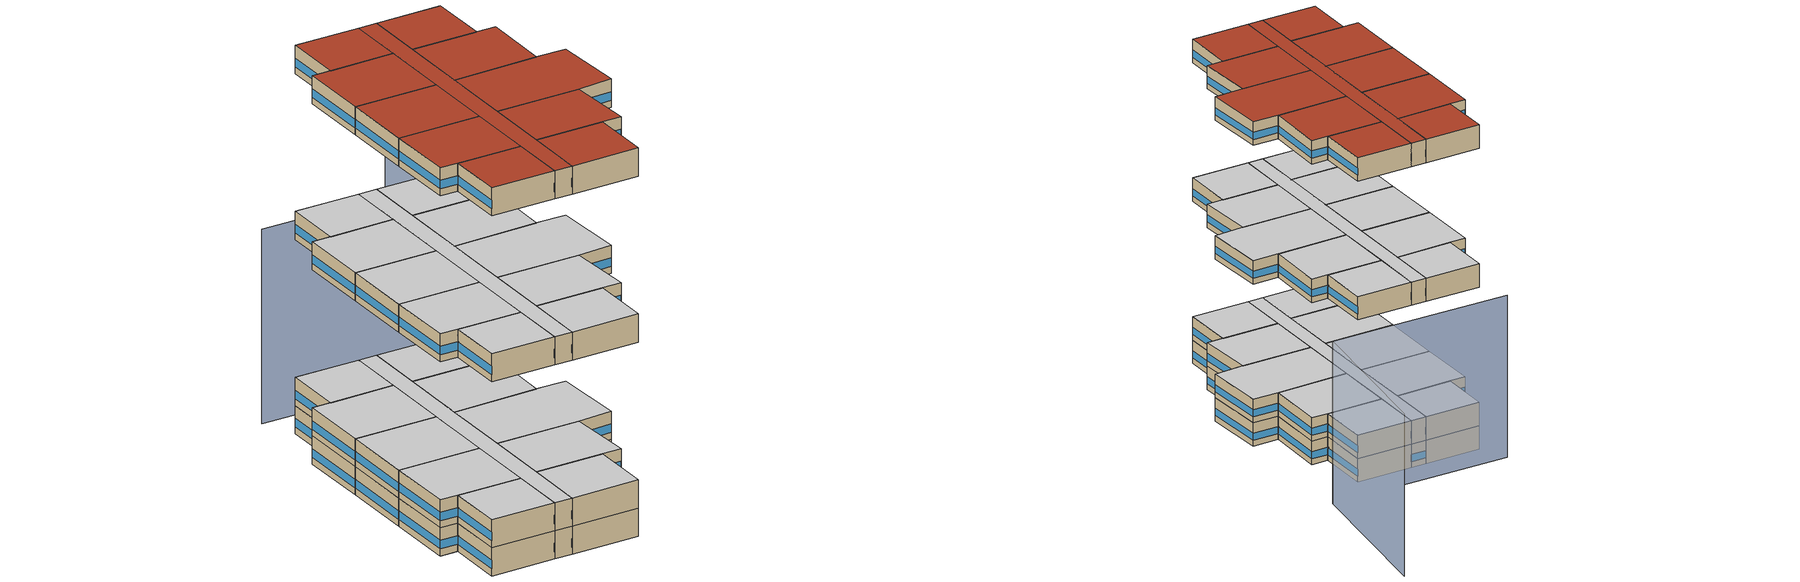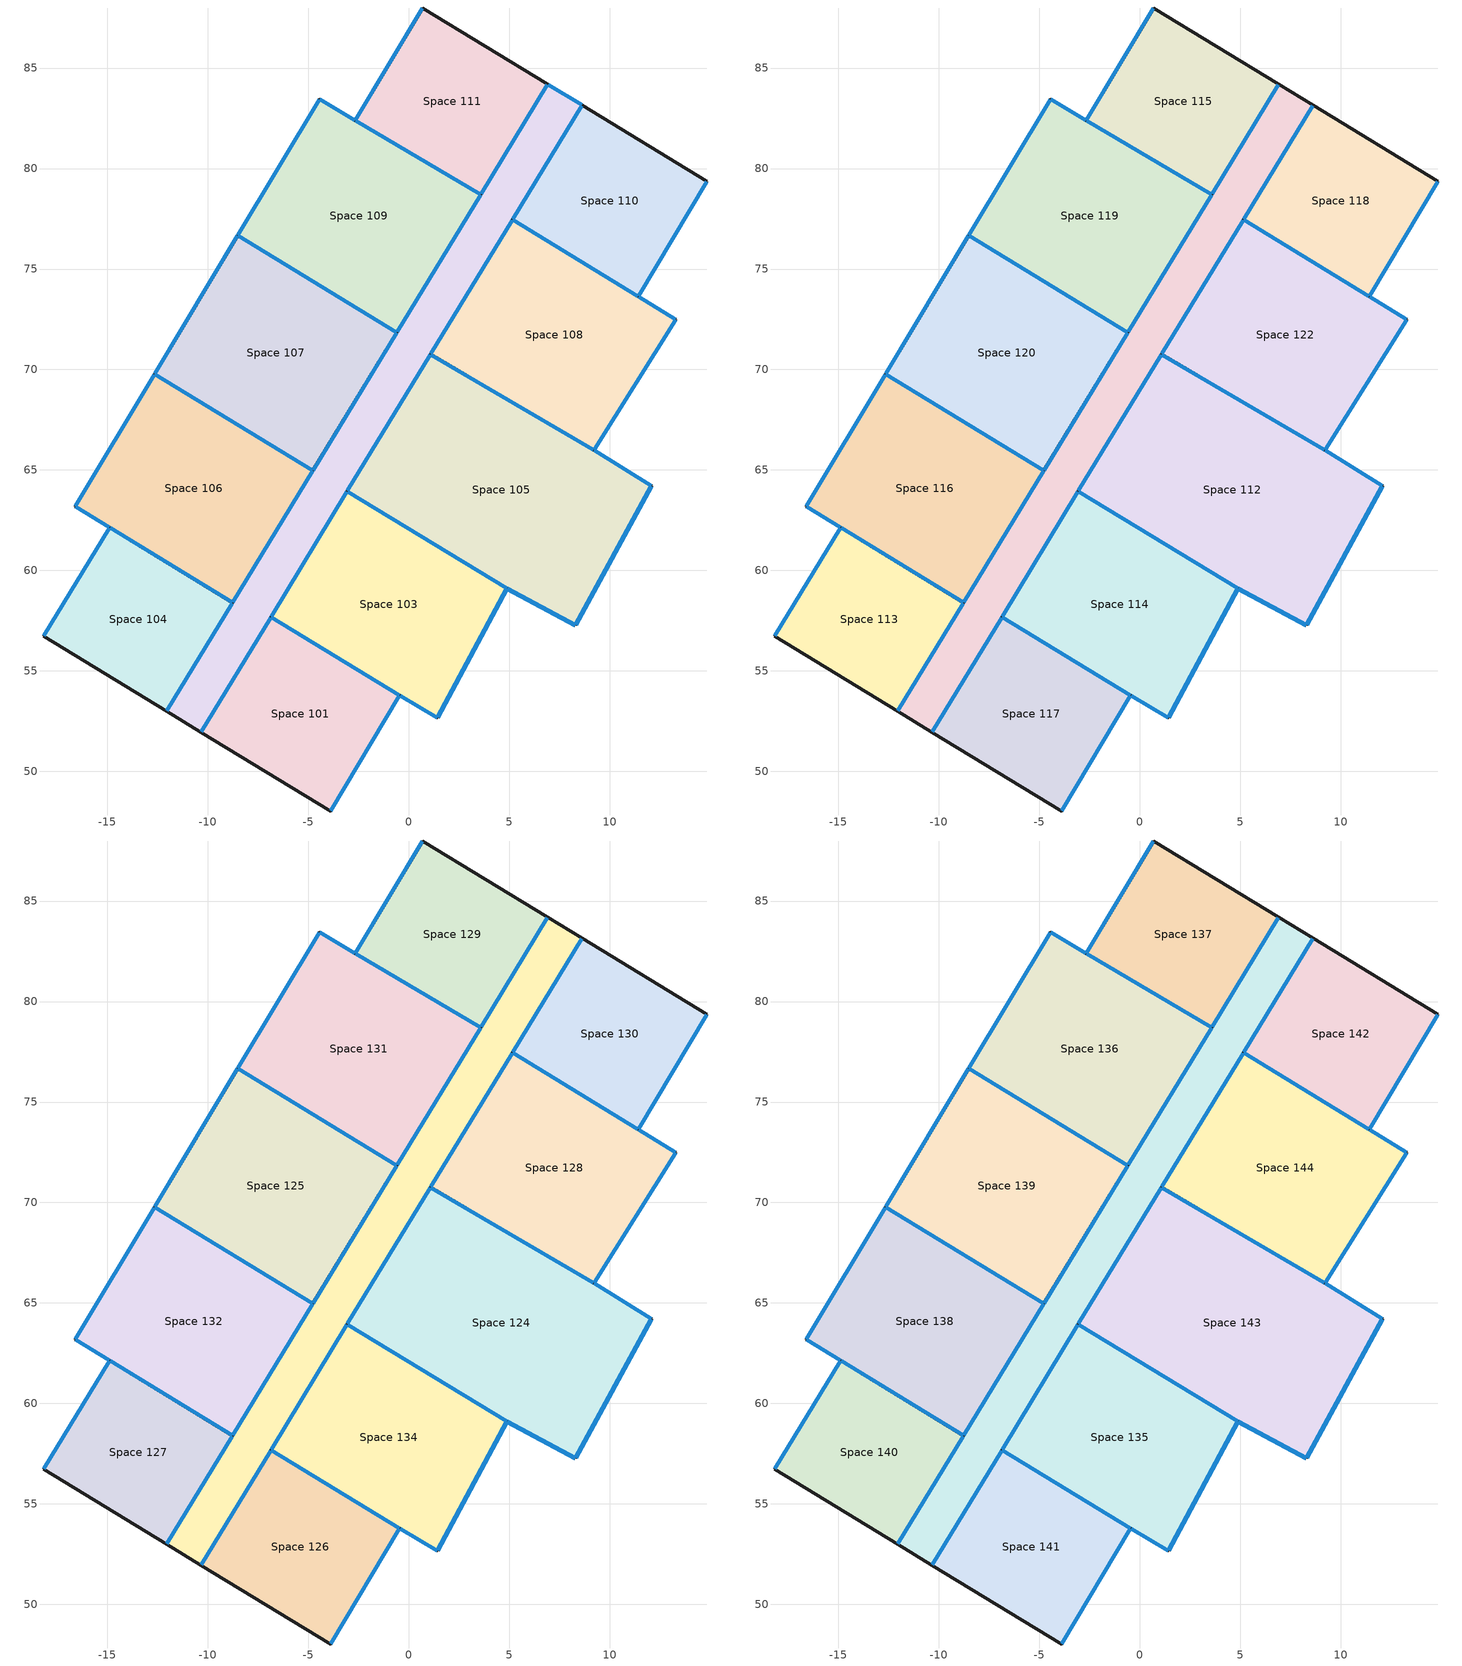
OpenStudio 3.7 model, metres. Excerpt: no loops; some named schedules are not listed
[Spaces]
Space 101
 floor ground: -6.86,57.68 -0.44,53.78 -3.88,48.03 -10.34,51.96 z0
 wall outside: -0.44,53.78 -6.86,57.68 -10.34,51.96 -3.88,48.03 -0.44,53.78 z0:3.05
 window: -3.87,48.05 -0.46,53.75 / -0.46,53.79 -6.84,57.66 / -6.87,57.66 -10.33,51.98 z0.76:1.68
 roof outside: -3.88,48.03 -0.44,53.78 -6.86,57.68 -10.34,51.96 z3.05
Space 102
 floor ground: 6.92,84.19 8.63,83.15 -10.34,51.96 -12.05,53 z0; 6.92,84.19 8.63,83.15 -10.34,51.96 -12.05,53 z0
 wall outside: -6.86,57.68 -3.06,63.93 1.09,70.75 5.16,77.45 8.63,83.15 6.92,84.19 3.59,78.72 -0.59,71.85 -4.77,64.97 -8.77,58.39 -12.05,53 -10.34,51.96 -6.86,57.68 -3.06,63.93 1.09,70.75 5.16,77.45 8.63,83.15 6.92,84.19 3.59,78.72 -0.59,71.85 -4.77,64.97 -8.77,58.39 -12.05,53 -10.34,51.96 -6.86,57.68 z0:3.05
 window: -10.33,51.98 -6.87,57.66 / -4.78,64.95 -8.75,58.41 / 3.58,78.7 -0.57,71.87 / 1.1,70.78 5.15,77.43 / -0.6,71.82 -4.75,65 / -6.85,57.7 -3.07,63.91 / 5.18,77.48 8.61,83.13 / -3.04,63.96 1.08,70.73 / 6.91,84.17 3.6,78.74 / -8.78,58.37 -12.04,53.02 z0.76:1.68; 8.61,83.17 6.94,84.18 z0.76:1.7
 roof outside: -10.34,51.96 8.63,83.15 6.92,84.19 -12.05,53 z3.05; -10.34,51.96 8.63,83.15 6.92,84.19 -12.05,53 z3.05
Space 103
 floor ground: -3.06,63.93 4.89,59.1 1.44,52.66 -0.44,53.78 -6.86,57.68 z0
 wall outside: 1.44,52.66 4.89,59.1 -3.06,63.93 -6.86,57.68 -0.44,53.78 1.44,52.66 z0:3.05
 window: -6.84,57.66 -0.46,53.79 / 1.46,52.69 4.88,59.08 / -3.07,63.91 -6.85,57.7 / 4.87,59.11 -3.04,63.92 z0.76:1.68; -0.42,53.76 1.42,52.68 z0.76:1.7
 roof outside: 1.44,52.66 4.89,59.1 -3.06,63.93 -6.86,57.68 -0.44,53.78 z3.05
Space 104
 floor ground: -14.88,62.13 -8.77,58.39 -12.05,53 -18.17,56.72 z0
 wall outside: -12.05,53 -8.77,58.39 -14.88,62.13 -18.17,56.72 -12.05,53 z0:3.05
 window: -12.04,53.02 -8.78,58.37 / -14.89,62.11 -18.16,56.74 / -8.79,58.41 -14.86,62.12 z0.76:1.68
 roof outside: -12.05,53 -8.77,58.39 -14.88,62.13 -18.17,56.72 z3.05
Space 105
 floor ground: 1.09,70.75 9.22,65.99 12.09,64.2 8.3,57.27 4.89,59.1 -3.06,63.93 z0
 wall outside: 1.09,70.75 -3.06,63.93 4.89,59.1 8.3,57.27 12.09,64.2 9.22,65.99 1.09,70.75 z0:3.05
 window: 12.07,64.22 9.24,65.97 / 4.91,59.09 8.28,57.28 z0.76:1.69; 1.08,70.73 -3.04,63.96 / 9.19,66 1.11,70.74 / 8.31,57.29 12.08,64.18 / -3.04,63.92 4.87,59.11 z0.76:1.68
 roof outside: 8.3,57.27 12.09,64.2 9.22,65.99 1.09,70.75 -3.06,63.93 4.89,59.1 z3.05
Space 106
 floor ground: -12.65,69.77 -4.77,64.97 -8.77,58.39 -16.59,63.18 z0
 wall outside: -8.77,58.39 -4.77,64.97 -12.65,69.77 -16.59,63.18 -14.88,62.13 -8.77,58.39 z0:3.05
 window: -16.57,63.17 -14.9,62.14 z0.76:1.7; -8.75,58.41 -4.78,64.95 / -14.86,62.12 -8.79,58.41 / -12.66,69.74 -16.58,63.2 / -4.79,64.99 -12.63,69.75 z0.76:1.68
 roof outside: -8.77,58.39 -4.77,64.97 -12.65,69.77 -16.59,63.18 z3.05
Space 107
 floor ground: -8.51,76.67 -0.59,71.85 -4.77,64.97 -12.65,69.77 z0
 wall outside: -4.77,64.97 -0.59,71.85 -8.51,76.67 -12.65,69.77 -4.77,64.97 z0:3.05
 window: -4.75,65 -0.6,71.82 / -0.61,71.86 -8.49,76.65 / -12.63,69.75 -4.79,64.99 / -8.53,76.64 -12.63,69.79 z0.76:1.68
 roof outside: -4.77,64.97 -0.59,71.85 -8.51,76.67 -12.65,69.77 z3.05
Space 108
 floor ground: 5.16,77.45 11.43,73.64 13.3,72.49 9.22,65.99 1.09,70.75 z0
 wall outside: 5.16,77.45 1.09,70.75 9.22,65.99 13.3,72.49 11.43,73.64 5.16,77.45 z0:3.05
 window: 11.41,73.66 5.18,77.44 / 1.11,70.74 9.19,66 / 5.15,77.43 1.1,70.78 / 9.23,66.01 13.28,72.47 z0.76:1.68; 13.27,72.5 11.45,73.63 z0.76:1.7
 roof outside: 9.22,65.99 13.3,72.49 11.43,73.64 5.16,77.45 1.09,70.75 z3.05
Space 109
 floor ground: -4.45,83.46 -2.66,82.39 3.59,78.72 -0.59,71.85 -8.51,76.67 z0
 wall outside: -4.45,83.46 -8.51,76.67 -0.59,71.85 3.59,78.72 -2.66,82.39 -4.45,83.46 z0:3.05
 window: -4.46,83.43 -8.5,76.69 / 3.57,78.73 -2.64,82.37 / -0.57,71.87 3.58,78.7 / -8.49,76.65 -0.61,71.86 z0.76:1.68; -2.68,82.4 -4.42,83.44 z0.76:1.7
 roof outside: -0.59,71.85 3.59,78.72 -2.66,82.39 -4.45,83.46 -8.51,76.67 z3.05
Space 110
 floor ground: 8.63,83.15 14.85,79.36 11.43,73.64 5.16,77.45 z0
 wall outside: 8.63,83.15 5.16,77.45 11.43,73.64 14.85,79.36 8.63,83.15 z0:3.05
 window: 8.61,83.13 5.18,77.48 / 11.44,73.66 14.83,79.33 / 5.18,77.44 11.41,73.66 z0.76:1.68
 roof outside: 11.43,73.64 14.85,79.36 8.63,83.15 5.16,77.45 z3.05
Space 111
 floor ground: 0.7,87.99 6.92,84.19 3.59,78.72 -2.66,82.39 z0
 wall outside: 0.7,87.99 -2.66,82.39 3.59,78.72 6.92,84.19 0.7,87.99 z0:3.05
 window: 0.69,87.97 -2.65,82.41 / 3.6,78.74 6.91,84.17 / -2.64,82.37 3.57,78.73 z0.76:1.68
 roof outside: 3.59,78.72 6.92,84.19 0.7,87.99 -2.66,82.39 z3.05
Space 112
 floor ground: 1.09,70.75 9.22,65.99 12.09,64.2 8.3,57.27 4.89,59.1 -3.06,63.93 z3.05
 wall outside: 1.09,70.75 -3.06,63.93 4.89,59.1 8.3,57.27 12.09,64.2 9.22,65.99 1.09,70.75 z3.05:6.1
 window: 12.07,64.22 9.24,65.97 z3.81:4.74; 1.08,70.73 -3.04,63.96 / 9.19,66 1.11,70.74 / 8.31,57.29 12.08,64.18 / 4.91,59.09 8.28,57.28 / -3.04,63.92 4.87,59.11 z3.81:4.73
 ceiling adiabatic (Generic Interior Ceiling 1): 8.3,57.27 12.09,64.2 9.22,65.99 1.09,70.75 -3.06,63.93 4.89,59.1 z6.1
Space 113
 floor ground: -14.88,62.13 -8.77,58.39 -12.05,53 -18.17,56.72 z3.05
 wall outside: -12.05,53 -8.77,58.39 -14.88,62.13 -18.17,56.72 -12.05,53 z3.05:6.1
 window: -12.04,53.02 -8.78,58.37 / -14.89,62.11 -18.16,56.74 / -8.79,58.41 -14.86,62.12 z3.81:4.73
 ceiling adiabatic (Generic Interior Ceiling 2): -12.05,53 -8.77,58.39 -14.88,62.13 -18.17,56.72 z6.1
Space 114
 floor ground: -3.06,63.93 4.89,59.1 1.44,52.66 -0.44,53.78 -6.86,57.68 z3.05
 wall outside: 1.44,52.66 4.89,59.1 -3.06,63.93 -6.86,57.68 -0.44,53.78 1.44,52.66 z3.05:6.1
 window: -6.84,57.66 -0.46,53.79 / 1.46,52.69 4.88,59.08 / -3.07,63.91 -6.85,57.7 / 4.87,59.11 -3.04,63.92 z3.81:4.73; -0.42,53.76 1.42,52.68 z3.81:4.74
 ceiling adiabatic (Generic Interior Ceiling 3): 1.44,52.66 4.89,59.1 -3.06,63.93 -6.86,57.68 -0.44,53.78 z6.1
Space 115
 floor ground: 0.7,87.99 6.92,84.19 3.59,78.72 -2.66,82.39 z3.05
 wall outside: 0.7,87.99 -2.66,82.39 3.59,78.72 6.92,84.19 0.7,87.99 z3.05:6.1
 window: 0.69,87.97 -2.65,82.41 / 3.6,78.74 6.91,84.17 / -2.64,82.37 3.57,78.73 z3.81:4.73
 ceiling adiabatic (Generic Interior Ceiling 22): 3.59,78.72 6.92,84.19 0.7,87.99 -2.66,82.39 z6.1
Space 116
 floor ground: -12.65,69.77 -4.77,64.97 -8.77,58.39 -16.59,63.18 z3.05
 wall outside: -8.77,58.39 -4.77,64.97 -12.65,69.77 -16.59,63.18 -14.88,62.13 -8.77,58.39 z3.05:6.1
 window: -16.57,63.17 -14.9,62.14 z3.81:4.75; -8.75,58.41 -4.78,64.95 / -14.86,62.12 -8.79,58.41 / -12.66,69.74 -16.58,63.2 / -4.79,64.99 -12.63,69.75 z3.81:4.73
 ceiling adiabatic (Generic Interior Ceiling 4): -8.77,58.39 -4.77,64.97 -12.65,69.77 -16.59,63.18 z6.1
Space 117
 floor ground: -6.86,57.68 -0.44,53.78 -3.88,48.03 -10.34,51.96 z3.05
 wall outside: -0.44,53.78 -6.86,57.68 -10.34,51.96 -3.88,48.03 -0.44,53.78 z3.05:6.1
 window: -3.87,48.05 -0.46,53.75 / -0.46,53.79 -6.84,57.66 / -6.87,57.66 -10.33,51.98 z3.81:4.73
 ceiling adiabatic (Generic Interior Ceiling 5): -3.88,48.03 -0.44,53.78 -6.86,57.68 -10.34,51.96 z6.1
Space 118
 floor ground: 8.63,83.15 14.85,79.36 11.43,73.64 5.16,77.45 z3.05
 wall outside: 8.63,83.15 5.16,77.45 11.43,73.64 14.85,79.36 8.63,83.15 z3.05:6.1
 window: 8.61,83.13 5.18,77.48 / 11.44,73.66 14.83,79.33 / 5.18,77.44 11.41,73.66 z3.81:4.73
 ceiling adiabatic (Generic Interior Ceiling 6): 11.43,73.64 14.85,79.36 8.63,83.15 5.16,77.45 z6.1
Space 119
 floor ground: -4.45,83.46 -2.66,82.39 3.59,78.72 -0.59,71.85 -8.51,76.67 z3.05
 wall outside: -4.45,83.46 -8.51,76.67 -0.59,71.85 3.59,78.72 -2.66,82.39 -4.45,83.46 z3.05:6.1
 window: -4.46,83.43 -8.5,76.69 / 3.57,78.73 -2.64,82.37 / -0.57,71.87 3.58,78.7 / -8.49,76.65 -0.61,71.86 z3.81:4.73; -2.68,82.4 -4.42,83.44 z3.81:4.75
 ceiling adiabatic (Generic Interior Ceiling 7): -0.59,71.85 3.59,78.72 -2.66,82.39 -4.45,83.46 -8.51,76.67 z6.1
Space 120
 floor ground: -8.51,76.67 -0.59,71.85 -4.77,64.97 -12.65,69.77 z3.05
 wall outside: -4.77,64.97 -0.59,71.85 -8.51,76.67 -12.65,69.77 -4.77,64.97 z3.05:6.1
 window: -4.75,65 -0.6,71.82 / -0.61,71.86 -8.49,76.65 / -12.63,69.75 -4.79,64.99 / -8.53,76.64 -12.63,69.79 z3.81:4.73
 ceiling adiabatic (Generic Interior Ceiling 8): -4.77,64.97 -0.59,71.85 -8.51,76.67 -12.65,69.77 z6.1
Space 121
 floor ground: 6.92,84.19 8.63,83.15 -10.34,51.96 -12.05,53 z3.05
 wall outside: -6.86,57.68 -3.06,63.93 1.09,70.75 5.16,77.45 8.63,83.15 6.92,84.19 3.59,78.72 -0.59,71.85 -4.77,64.97 -8.77,58.39 -12.05,53 -10.34,51.96 -6.86,57.68 z3.05:6.1
 window: -6.85,57.7 -3.07,63.91 / -10.33,51.98 -6.87,57.66 / -8.78,58.37 -12.04,53.02 / -4.78,64.95 -8.75,58.41 / -0.6,71.82 -4.75,65 / 3.58,78.7 -0.57,71.87 / 6.91,84.17 3.6,78.74 / 5.18,77.48 8.61,83.13 / 1.1,70.78 5.15,77.43 / -3.04,63.96 1.08,70.73 z3.81:4.73
 ceiling adiabatic (Generic Interior Ceiling 9): -10.34,51.96 8.63,83.15 6.92,84.19 -12.05,53 z6.1
Space 122
 floor ground: 5.16,77.45 11.43,73.64 13.3,72.49 9.22,65.99 1.09,70.75 z3.05
 wall outside: 5.16,77.45 1.09,70.75 9.22,65.99 13.3,72.49 11.43,73.64 5.16,77.45 z3.05:6.1
 window: 11.41,73.66 5.18,77.44 / 1.11,70.74 9.19,66 / 5.15,77.43 1.1,70.78 / 9.23,66.01 13.28,72.47 z3.81:4.73; 13.27,72.5 11.45,73.63 z3.81:4.74
 ceiling adiabatic (Generic Interior Ceiling 10): 9.22,65.99 13.3,72.49 11.43,73.64 5.16,77.45 1.09,70.75 z6.1
Space 123
 floor adiabatic (Generic Interior Floor): 6.92,84.19 8.63,83.15 -10.34,51.96 -12.05,53 z21.1
 wall outside: -6.86,57.68 -3.06,63.93 1.09,70.75 5.16,77.45 8.63,83.15 6.92,84.19 3.59,78.72 -0.59,71.85 -4.77,64.97 -8.77,58.39 -12.05,53 -10.34,51.96 -6.86,57.68 z21.1:24.14
 window: -6.85,57.7 -3.07,63.91 / -10.33,51.98 -6.87,57.66 / -8.78,58.37 -12.04,53.02 / -4.78,64.95 -8.75,58.41 / -0.6,71.82 -4.75,65 / 3.58,78.7 -0.57,71.87 / 6.91,84.17 3.6,78.74 / 5.18,77.48 8.61,83.13 / 1.1,70.78 5.15,77.43 / -3.04,63.96 1.08,70.73 z21.86:22.78
 ceiling adiabatic (Generic Interior Ceiling 11): -10.34,51.96 8.63,83.15 6.92,84.19 -12.05,53 z24.14
Space 124
 floor adiabatic (Generic Interior Floor 1): 1.09,70.75 9.22,65.99 12.09,64.2 8.3,57.27 4.89,59.1 -3.06,63.93 z21.1
 wall outside: 1.09,70.75 -3.06,63.93 4.89,59.1 8.3,57.27 12.09,64.2 9.22,65.99 1.09,70.75 z21.1:24.14
 window: 12.07,64.22 9.24,65.97 / 1.08,70.73 -3.04,63.96 / 9.19,66 1.11,70.74 / 8.31,57.29 12.08,64.18 / 4.91,59.09 8.28,57.28 / -3.04,63.92 4.87,59.11 z21.86:22.78
 ceiling adiabatic (Generic Interior Ceiling 21): 8.3,57.27 12.09,64.2 9.22,65.99 1.09,70.75 -3.06,63.93 4.89,59.1 z24.14
Space 125
 floor adiabatic (Generic Interior Floor 2): -8.51,76.67 -0.59,71.85 -4.77,64.97 -12.65,69.77 z21.1
 wall outside: -4.77,64.97 -0.59,71.85 -8.51,76.67 -12.65,69.77 -4.77,64.97 z21.1:24.14
 window: -4.75,65 -0.6,71.82 / -0.61,71.86 -8.49,76.65 / -12.63,69.75 -4.79,64.99 / -8.53,76.64 -12.63,69.79 z21.86:22.78
 ceiling adiabatic (Generic Interior Ceiling 20): -4.77,64.97 -0.59,71.85 -8.51,76.67 -12.65,69.77 z24.14
Space 126
 floor adiabatic (Generic Interior Floor 3): -6.86,57.68 -0.44,53.78 -3.88,48.03 -10.34,51.96 z21.1
 wall outside: -0.44,53.78 -6.86,57.68 -10.34,51.96 -3.88,48.03 -0.44,53.78 z21.1:24.14
 window: -3.87,48.05 -0.46,53.75 / -0.46,53.79 -6.84,57.66 / -6.87,57.66 -10.33,51.98 z21.86:22.78
 ceiling adiabatic (Generic Interior Ceiling 19): -3.88,48.03 -0.44,53.78 -6.86,57.68 -10.34,51.96 z24.14
Space 127
 floor adiabatic (Generic Interior Floor 4): -14.88,62.13 -8.77,58.39 -12.05,53 -18.17,56.72 z21.1
 wall outside: -12.05,53 -8.77,58.39 -14.88,62.13 -18.17,56.72 -12.05,53 z21.1:24.14
 window: -12.04,53.02 -8.78,58.37 / -14.89,62.11 -18.16,56.74 / -8.79,58.41 -14.86,62.12 z21.86:22.78
 ceiling adiabatic (Generic Interior Ceiling 18): -12.05,53 -8.77,58.39 -14.88,62.13 -18.17,56.72 z24.14
Space 128
 floor adiabatic (Generic Interior Floor 5): 5.16,77.45 11.43,73.64 13.3,72.49 9.22,65.99 1.09,70.75 z21.1
 wall outside: 5.16,77.45 1.09,70.75 9.22,65.99 13.3,72.49 11.43,73.64 5.16,77.45 z21.1:24.14
 window: 11.41,73.66 5.18,77.44 / 1.11,70.74 9.19,66 / 5.15,77.43 1.1,70.78 / 9.23,66.01 13.28,72.47 z21.86:22.78; 13.27,72.5 11.45,73.63 z21.86:22.79
 ceiling adiabatic (Generic Interior Ceiling 17): 9.22,65.99 13.3,72.49 11.43,73.64 5.16,77.45 1.09,70.75 z24.14
Space 129
 floor adiabatic (Generic Interior Floor 6): 0.7,87.99 6.92,84.19 3.59,78.72 -2.66,82.39 z21.1
 wall outside: 0.7,87.99 -2.66,82.39 3.59,78.72 6.92,84.19 0.7,87.99 z21.1:24.14
 window: 0.69,87.97 -2.65,82.41 / 3.6,78.74 6.91,84.17 / -2.64,82.37 3.57,78.73 z21.86:22.78
 ceiling adiabatic (Generic Interior Ceiling 16): 3.59,78.72 6.92,84.19 0.7,87.99 -2.66,82.39 z24.14
Space 130
 floor adiabatic (Generic Interior Floor 7): 8.63,83.15 14.85,79.36 11.43,73.64 5.16,77.45 z21.1
 wall outside: 8.63,83.15 5.16,77.45 11.43,73.64 14.85,79.36 8.63,83.15 z21.1:24.14
 window: 8.61,83.13 5.18,77.48 / 11.44,73.66 14.83,79.33 / 5.18,77.44 11.41,73.66 z21.86:22.78
 ceiling adiabatic (Generic Interior Ceiling 15): 11.43,73.64 14.85,79.36 8.63,83.15 5.16,77.45 z24.14
Space 131
 floor adiabatic (Generic Interior Floor 8): -4.45,83.46 -2.66,82.39 3.59,78.72 -0.59,71.85 -8.51,76.67 z21.1
 wall outside: -4.45,83.46 -8.51,76.67 -0.59,71.85 3.59,78.72 -2.66,82.39 -4.45,83.46 z21.1:24.14
 window: -4.46,83.43 -8.5,76.69 / 3.57,78.73 -2.64,82.37 / -0.57,71.87 3.58,78.7 / -8.49,76.65 -0.61,71.86 z21.86:22.78; -2.68,82.4 -4.42,83.44 z21.86:22.79
 ceiling adiabatic (Generic Interior Ceiling 12): -0.59,71.85 3.59,78.72 -2.66,82.39 -4.45,83.46 -8.51,76.67 z24.14
Space 132
 floor adiabatic (Generic Interior Floor 9): -12.65,69.77 -4.77,64.97 -8.77,58.39 -16.59,63.18 z21.1
 wall outside: -8.77,58.39 -4.77,64.97 -12.65,69.77 -16.59,63.18 -14.88,62.13 -8.77,58.39 z21.1:24.14
 window: -16.57,63.17 -14.9,62.14 z21.86:22.79; -8.75,58.41 -4.78,64.95 / -14.86,62.12 -8.79,58.41 / -12.66,69.74 -16.58,63.2 / -4.79,64.99 -12.63,69.75 z21.86:22.78
 ceiling adiabatic (Generic Interior Ceiling 13): -8.77,58.39 -4.77,64.97 -12.65,69.77 -16.59,63.18 z24.14
Space 134
 floor adiabatic (Generic Interior Floor 21): -3.06,63.93 4.89,59.1 1.44,52.66 -0.44,53.78 -6.86,57.68 z21.1
 wall outside: 1.44,52.66 4.89,59.1 -3.06,63.93 -6.86,57.68 -0.44,53.78 1.44,52.66 z21.1:24.14
 window: -6.84,57.66 -0.46,53.79 / 1.46,52.69 4.88,59.08 / -3.07,63.91 -6.85,57.7 / 4.87,59.11 -3.04,63.92 z21.86:22.78; -0.42,53.76 1.42,52.68 z21.86:22.79
 ceiling adiabatic (Generic Interior Ceiling 14): 1.44,52.66 4.89,59.1 -3.06,63.93 -6.86,57.68 -0.44,53.78 z24.14
Space 135
 floor adiabatic (Generic Interior Floor 20): -3.06,63.93 4.89,59.1 1.44,52.66 -0.44,53.78 -6.86,57.68 z39.14
 wall outside: 1.44,52.66 4.89,59.1 -3.06,63.93 -6.86,57.68 -0.44,53.78 1.44,52.66 z39.14:42.19
 window: -6.84,57.66 -0.46,53.79 / 1.46,52.69 4.88,59.08 / -3.07,63.91 -6.85,57.7 / 4.87,59.11 -3.04,63.92 z39.9:40.82; -0.42,53.76 1.42,52.68 z39.9:40.84
 roof outside: 1.44,52.66 4.89,59.1 -3.06,63.93 -6.86,57.68 -0.44,53.78 z42.19
Space 136
 floor adiabatic (Generic Interior Floor 19): -4.45,83.46 -2.66,82.39 3.59,78.72 -0.59,71.85 -8.51,76.67 z39.14
 wall outside: -4.45,83.46 -8.51,76.67 -0.59,71.85 3.59,78.72 -2.66,82.39 -4.45,83.46 z39.14:42.19
 window: -4.46,83.43 -8.5,76.69 / 3.57,78.73 -2.64,82.37 / -0.57,71.87 3.58,78.7 / -8.49,76.65 -0.61,71.86 z39.9:40.82; -2.68,82.4 -4.42,83.44 z39.9:40.84
 roof outside: -0.59,71.85 3.59,78.72 -2.66,82.39 -4.45,83.46 -8.51,76.67 z42.19
Space 137
 floor adiabatic (Generic Interior Floor 18): 0.7,87.99 6.92,84.19 3.59,78.72 -2.66,82.39 z39.14
 wall outside: 0.7,87.99 -2.66,82.39 3.59,78.72 6.92,84.19 0.7,87.99 z39.14:42.19
 window: 0.69,87.97 -2.65,82.41 / 3.6,78.74 6.91,84.17 z39.9:40.83; -2.64,82.37 3.57,78.73 z39.9:40.82
 roof outside: 3.59,78.72 6.92,84.19 0.7,87.99 -2.66,82.39 z42.19
Space 138
 floor adiabatic (Generic Interior Floor 17): -12.65,69.77 -4.77,64.97 -8.77,58.39 -16.59,63.18 z39.14
 wall outside: -8.77,58.39 -4.77,64.97 -12.65,69.77 -16.59,63.18 -14.88,62.13 -8.77,58.39 z39.14:42.19
 window: -16.57,63.17 -14.9,62.14 z39.9:40.84; -8.75,58.41 -4.78,64.95 / -14.86,62.12 -8.79,58.41 / -12.66,69.74 -16.58,63.2 / -4.79,64.99 -12.63,69.75 z39.9:40.82
 roof outside: -8.77,58.39 -4.77,64.97 -12.65,69.77 -16.59,63.18 z42.19
Space 139
 floor adiabatic (Generic Interior Floor 16): -8.51,76.67 -0.59,71.85 -4.77,64.97 -12.65,69.77 z39.14
 wall outside: -4.77,64.97 -0.59,71.85 -8.51,76.67 -12.65,69.77 -4.77,64.97 z39.14:42.19
 window: -4.75,65 -0.6,71.82 / -0.61,71.86 -8.49,76.65 / -12.63,69.75 -4.79,64.99 / -8.53,76.64 -12.63,69.79 z39.9:40.82
 roof outside: -4.77,64.97 -0.59,71.85 -8.51,76.67 -12.65,69.77 z42.19
Space 140
 floor adiabatic (Generic Interior Floor 15): -14.88,62.13 -8.77,58.39 -12.05,53 -18.17,56.72 z39.14
 wall outside: -12.05,53 -8.77,58.39 -14.88,62.13 -18.17,56.72 -12.05,53 z39.14:42.19
 window: -12.04,53.02 -8.78,58.37 / -14.89,62.11 -18.16,56.74 z39.9:40.83; -8.79,58.41 -14.86,62.12 z39.9:40.82
 roof outside: -12.05,53 -8.77,58.39 -14.88,62.13 -18.17,56.72 z42.19
Space 141
 floor adiabatic (Generic Interior Floor 14): -6.86,57.68 -0.44,53.78 -3.88,48.03 -10.34,51.96 z39.14
 wall outside: -0.44,53.78 -6.86,57.68 -10.34,51.96 -3.88,48.03 -0.44,53.78 z39.14:42.19
 window: -3.87,48.05 -0.46,53.75 / -6.87,57.66 -10.33,51.98 z39.9:40.83; -0.46,53.79 -6.84,57.66 z39.9:40.82
 roof outside: -3.88,48.03 -0.44,53.78 -6.86,57.68 -10.34,51.96 z42.19
Space 142
 floor adiabatic (Generic Interior Floor 13): 8.63,83.15 14.85,79.36 11.43,73.64 5.16,77.45 z39.14
 wall outside: 8.63,83.15 5.16,77.45 11.43,73.64 14.85,79.36 8.63,83.15 z39.14:42.19
 window: 8.61,83.13 5.18,77.48 / 11.44,73.66 14.83,79.33 z39.9:40.83; 5.18,77.44 11.41,73.66 z39.9:40.82
 roof outside: 11.43,73.64 14.85,79.36 8.63,83.15 5.16,77.45 z42.19
Space 143
 floor adiabatic (Generic Interior Floor 12): 1.09,70.75 9.22,65.99 12.09,64.2 8.3,57.27 4.89,59.1 -3.06,63.93 z39.14
 wall outside: 1.09,70.75 -3.06,63.93 4.89,59.1 8.3,57.27 12.09,64.2 9.22,65.99 1.09,70.75 z39.14:42.19
 window: 12.07,64.22 9.24,65.97 / 4.91,59.09 8.28,57.28 z39.9:40.83; 1.08,70.73 -3.04,63.96 / 9.19,66 1.11,70.74 / 8.31,57.29 12.08,64.18 / -3.04,63.92 4.87,59.11 z39.9:40.82
 roof outside: 8.3,57.27 12.09,64.2 9.22,65.99 1.09,70.75 -3.06,63.93 4.89,59.1 z42.19
Space 144
 floor adiabatic (Generic Interior Floor 11): 5.16,77.45 11.43,73.64 13.3,72.49 9.22,65.99 1.09,70.75 z39.14
 wall outside: 5.16,77.45 1.09,70.75 9.22,65.99 13.3,72.49 11.43,73.64 5.16,77.45 z39.14:42.19
 window: 11.41,73.66 5.18,77.44 / 1.11,70.74 9.19,66 / 5.15,77.43 1.1,70.78 / 9.23,66.01 13.28,72.47 z39.9:40.82; 13.27,72.5 11.45,73.63 z39.9:40.84
 roof outside: 9.22,65.99 13.3,72.49 11.43,73.64 5.16,77.45 1.09,70.75 z42.19
Space 145
 floor adiabatic (Generic Interior Floor 10): 6.92,84.19 8.63,83.15 -10.34,51.96 -12.05,53 z39.14
 wall outside: -6.86,57.68 -3.06,63.93 1.09,70.75 5.16,77.45 8.63,83.15 6.92,84.19 3.59,78.72 -0.59,71.85 -4.77,64.97 -8.77,58.39 -12.05,53 -10.34,51.96 -6.86,57.68 z39.14:42.19
 window: -6.85,57.7 -3.07,63.91 / -4.78,64.95 -8.75,58.41 / -0.6,71.82 -4.75,65 / 3.58,78.7 -0.57,71.87 / 1.1,70.78 5.15,77.43 / -3.04,63.96 1.08,70.73 z39.9:40.82; -10.33,51.98 -6.87,57.66 / -8.78,58.37 -12.04,53.02 / 6.91,84.17 3.6,78.74 / 5.18,77.48 8.61,83.13 z39.9:40.83
 roof outside: -10.34,51.96 8.63,83.15 6.92,84.19 -12.05,53 z42.19
shading: 1.14,91.88 21.23,79.36 / 21.23,79.36 34.22,95.4 z0:21.12
[Building]
Building 1: Space Type=MURB large; Default Schedule Set=MidriseApartment Apartment Schedule Set 2
[Site]
Montreal Int'l: Latitude {deg}=45.47; Longitude {deg}=-73.75; Time Zone {hr}=-5; Elevation {m}=36
[ClimateZones]
Climate Zone Institution Name 1=ASHRAE; Climate Zone Document Name 1=ANSI/ASHRAE Standard 169; Climate Zone Document Year 1=2006; Climate Zone Value 1=6A; Climate Zone Institution Name 2=CEC; Climate Zone Document Name 2=California Climate Zone Descriptions; Climate Zone Document Year 2=1995
[SizingPeriod:DesignDay] Barometric Pressure {Pa}=100893; Rain Indicator=No; Snow Indicator=No; Day of Month=21; Daylight Saving Time Indicator=No; Dry-Bulb Temperature Range Modifier Type=DefaultMultipliers
Name | Maximum Dry-Bulb Temperature {C} | Daily Dry-Bulb Temperature Range {deltaC} | Wind Speed {m/s} | Wind Direction {deg} | Sky Clearness | Month | Day Type | Humidity Condition Type | Wetbulb or DewPoint at Maximum Dry-Bulb {C} | Solar Model Indicator | ASHRAE Clear Sky Optical Depth for Beam Irradiance | ASHRAE Clear Sky Optical Depth for Diffuse Irradiance
Montreal Int'l Ann Htg 99.6% Condns DB | -23.7 | 0 | 3.9 | 260 | 0 | 1 | WinterDesignDay | Wetbulb | -23.7 | ASHRAEClearSky
Montreal Int'l Ann Hum_n 99.6% Condns DP=>MCDB | -23 | 0 | 3.9 | 260 | 0 | 1 | WinterDesignDay | Dewpoint | -30.5 | ASHRAEClearSky
Montreal Int'l Ann Htg Wind 99.6% Condns WS=>MCDB | -5.3 | 0 | 12.9 | 260 | 0 | 1 | WinterDesignDay | Wetbulb | -5.3 | ASHRAEClearSky
Montreal Int'l Ann Clg .4% Condns DB=>MWB | 30 | 9.3 | 4.9 | 220 |  | 7 | SummerDesignDay | Wetbulb | 22.1 | ASHRAETau | 0.465 | 1.966
[Construction]
Typical Interior Partition 4; Typical Interior Door 4: G05 25mm wood 1
Typical Insulated Exterior Mass Floor 1: 4 in. Normalweight Concrete Floor 2, Typical Carpet Pad 4
Typical Interior Floor: 100mm Normalweight concrete floor, CP02 CARPET PAD 1
Typical Interior Wall: G01 13mm gypsum board, G01 13mm gypsum board
Typical Interior Ceiling: CP02 CARPET PAD 1, 100mm Normalweight concrete floor
Generic Ground Slab 6A 19802010: Typical Insulation U=0.459, Generic HW Concrete
Typical Insulated Metal Door 2: F08 Metal surface 1, Typical Insulation R-2.17 1
U 0.88 SHGC 0.16 Sgl Ref-A-L Clr 6mm 1: REF A CLEAR LO 6MM 1
Typical Overhead Door 1: Typical Insulation R-2.17 1
Typical Interior Window: Clear 3mm 1
Generic Interior Ceiling 1; Generic Interior Ceiling 2; Generic Interior Ceiling 3; Generic Interior Ceiling 4; Generic Interior Ceiling 5; Generic Interior Ceiling 6; Generic Interior Ceiling 7; Generic Interior Ceiling 8; Generic Interior Ceiling 9; Generic Interior Ceiling 10; Generic Interior Ceiling 11; Generic Interior Ceiling 12; Generic Interior Ceiling 13; Generic Interior Ceiling 14; Generic Interior Ceiling 15; Generic Interior Ceiling 16; Generic Interior Ceiling 17; Generic Interior Ceiling 18; Generic Interior Ceiling 19; Generic Interior Ceiling 20; Generic Interior Ceiling 21; Generic Interior Ceiling 22; Generic Interior Ceiling 23: Generic LW Concrete, Generic Ceiling Air Gap, Generic Acoustic Tile
Generic Interior Floor; Generic Interior Floor 1; Generic Interior Floor 2; Generic Interior Floor 3; Generic Interior Floor 4; Generic Interior Floor 5; Generic Interior Floor 6; Generic Interior Floor 7; Generic Interior Floor 8; Generic Interior Floor 9; Generic Interior Floor 10; Generic Interior Floor 11; Generic Interior Floor 12; Generic Interior Floor 13; Generic Interior Floor 14; Generic Interior Floor 15; Generic Interior Floor 16; Generic Interior Floor 17; Generic Interior Floor 18; Generic Interior Floor 19; Generic Interior Floor 20; Generic Interior Floor 21; Generic Interior Floor 22: Generic Acoustic Tile, Generic Ceiling Air Gap, Generic LW Concrete
Generic Exterior Wall pre1980 6A: Generic Brick, Generic LW Concrete, Typical Insulation R1.76 GBC, Generic Wall Air Gap, Generic Gypsum Board
Typical IEAD Roof pre1980: Roof Membrane 1, Typical Insulation R-1.2 Pre1980roof, Metal Roof Surface 2
Generic Ground Slab 6A pre1980: Typical Insulation R1.5 ground Pre1980, Generic HW Concrete
Customized Fenestration: u=3.36: Fenestration U=3.32 0.66 1
[Material] Thermal Absorptance=0.9
Name | Roughness | Thickness {m} | Conductivity {W/m-K} | Density {kg/m3} | Specific Heat {J/kg-K} | Solar Absorptance | Visible Absorptance
Roof Membrane 1 | VeryRough | 0.0095 | 0.16 | 1121.29 | 1460 | 0.7 | 0.7
Metal Roof Surface 2; F08 Metal surface 1 | Smooth | 0.0008 | 45.28 | 7824 | 500 | 0.7 | 0.7
Generic HW Concrete | MediumRough | 0.2 | 1.95 | 2240 | 900 | 0.8 | 0.8
G05 25mm wood 1 | MediumSmooth | 0.0254 | 0.15 | 608 | 1630 | 0.5 | 0.5
4 in. Normalweight Concrete Floor 2 | MediumRough | 0.1016 | 2.31 | 2322 | 832 | 0.7 | 0.7
100mm Normalweight concrete floor | MediumRough | 0.1016 | 2.31045 | 2322 | 832.557 | 0.7 | 0.7
G01 13mm gypsum board | Smooth | 0.0127 | 0.160031 | 800.001 | 1090.73 | 0.7 | 0.5
Generic LW Concrete | MediumRough | 0.1 | 0.53 | 1280 | 840 | 0.8 | 0.8
Generic Ceiling Air Gap | Smooth | 0.1 | 0.556 | 1.28 | 1000 | 0.7 | 0.7
Generic Acoustic Tile | MediumSmooth | 0.02 | 0.06 | 368 | 590 | 0.2 | 0.2
Generic Brick | MediumRough | 0.1 | 0.9 | 1920 | 790 | 0.65 | 0.65
Generic Wall Air Gap | Smooth | 0.1 | 0.667 | 1.28 | 1000 | 0.7 | 0.7
Generic Gypsum Board | MediumSmooth | 0.0127 | 0.16 | 800 | 1090 | 0.5 | 0.5
[Material:NoMass] Roughness=Smooth; Thermal Absorptance=0.9; Solar Absorptance=0.7
Name | Thermal Resistance {m2-K/W} | Visible Absorptance
Typical Carpet Pad 4; CP02 CARPET PAD 1 | 0.21648 | 0.8
Typical Insulation U=0.459 | 2.17 | 0.7
Typical Insulation R-2.17 1 | 0.381975 | 0.7
Typical Insulation R1.76 GBC | 1.76 | 0.7
Typical Insulation R-1.2 Pre1980roof | 2.73841 | 0.7
Typical Insulation R1.5 ground Pre1980 | 1.5 | 0.7
[WindowMaterial:Glazing] Optical Data Type=SpectralAverage; Infrared Transmittance at Normal Incidence=0; Front Side Infrared Hemispherical Emissivity=0.84; Conductivity {W/m-K}=0.9; Dirt Correction Factor for Solar and Visible Transmittance=1; Solar Diffusing=No
Name | Thickness {m} | Solar Transmittance at Normal Incidence | Front Side Solar Reflectance at Normal Incidence | Back Side Solar Reflectance at Normal Incidence | Visible Transmittance at Normal Incidence | Front Side Visible Reflectance at Normal Incidence | Back Side Visible Reflectance at Normal Incidence | Back Side Infrared Hemispherical Emissivity
REF A CLEAR LO 6MM 1 | 0.006 | 0.066 | 0.341 | 0.493 | 0.08 | 0.41 | 0.37 | 0.4
Clear 3mm 1 | 0.003 | 0.837 | 0.075 | 0.075 | 0.898 | 0.081 | 0.081 | 0.84
[WindowMaterial:Blind]
Window Material Blind 1: Slat Width {m}=0.025; Slat Separation {m}=0.01875; Front Side Slat Beam Solar Reflectance=0.5; Back Side Slat Beam Solar Reflectance=0.5; Front Side Slat Diffuse Solar Reflectance=0.5; Back Side Slat Diffuse Solar Reflectance=0.5; Slat Beam Visible Transmittance=0
[WindowMaterial:SimpleGlazingSystem]
Fenestration U=3.32 0.66 1: U-Factor {W/m2-K}=3.32; Solar Heat Gain Coefficient=0.66; Visible Transmittance=0.21
[DefaultConstructionSet]
Zone Pre1980 6A 1: Default Exterior Surface Constructions=Default Surface Constructions 1699; Default Interior Surface Constructions=Default Surface Constructions 1697; Default Ground Contact Surface Constructions=Default Surface Constructions 1698; Default Exterior SubSurface Constructions=Default Sub Surface Constructions 1128; Default Interior SubSurface Constructions=Default Sub Surface Constructions 1129; Interior Partition Construction=Typical Interior Partition 4; Adiabatic Surface Construction=Generic Interior Floor 22
[DefaultSurfaceConstructions]
Name | Floor Construction | Wall Construction | Roof Ceiling Construction
Default Surface Constructions 1699 | Typical Insulated Exterior Mass Floor 1 | Generic Exterior Wall pre1980 6A | Typical IEAD Roof pre1980
Default Surface Constructions 1697 | Typical Interior Floor | Typical Interior Wall | Typical Interior Ceiling
Default Surface Constructions 1698 | Generic Ground Slab 6A 19802010 | Generic Ground Slab 6A pre1980 | Generic Interior Ceiling 23
[DefaultSubSurfaceConstructions]
Name | Fixed Window Construction | Operable Window Construction | Door Construction | Glass Door Construction | Overhead Door Construction | Tubular Daylight Dome Construction | Tubular Daylight Diffuser Construction
Default Sub Surface Constructions 1128 | Customized Fenestration: u=3.36 | Customized Fenestration: u=3.36 | Typical Insulated Metal Door 2 | U 0.88 SHGC 0.16 Sgl Ref-A-L Clr 6mm 1 | Typical Overhead Door 1 | Typical Interior Window | Typical Interior Window
Default Sub Surface Constructions 1129 | Typical Interior Window | Typical Interior Window | Typical Interior Door 4
[SpaceType] Default Construction Set=Zone Pre1980 6A 1; Design Specification Outdoor Air Object=MidriseApartment Apartment Ventilation
Name | Default Schedule Set
MURB large; MURB small; MURB small 1; MURB small 2; MURB small 3; MURB small 4; MURB small 5; MURB small 6; MURB small 7 | MidriseApartment Apartment Schedule Set 1
MURB lobby; MURB lobby 1; MURB lobby 2; MURB lobby 3 | MidriseApartment Corridor Schedule Set
[DefaultScheduleSet]
Name | Number of People Schedule | People Activity Level Schedule | Electric Equipment Schedule | Hot Water Equipment Schedule | Infiltration Schedule | Lighting Schedule
MidriseApartment Apartment Schedule Set 1; MidriseApartment Apartment Schedule Set 2 | MidriseApartment Apartment Occ | MidriseApartment Activity | MURB Appliances and lighting | MURB hot water equipment schedule | MidriseApartment Infil
MidriseApartment Corridor Schedule Set |  |  | ApartmentMidRise BLDG_ELEVATORS Pre2004 |  | MidriseApartment Infil 1 | MidriseApartment Corridor Light
[DesignSpecification:OutdoorAir]
MidriseApartment Apartment Ventilation: Outdoor Air Method=Sum; Outdoor Air Flow per Person {m3/s-person}=0.003
[People:Definition]
MidriseApartment Apartment People Definition: Number of People Calculation Method=People/Area; People per Space Floor Area {person/m2}=0.0283091; Fraction Radiant=0.3
[People] People Definition=MidriseApartment Apartment People Definition; Multiplier=1
Name | Space or SpaceType
People 1 | MURB large
People 2 | MURB small
People 3 | MURB small 1
People 4 | MURB small 2
People 5 | MURB small 3
People 6 | MURB small 4
People 7 | MURB small 5
People 8 | MURB small 6
People 9 | MURB small 7
[ElectricEquipment:Definition]
MidriseApartment Apartment Elec Equip Definition: Design Level Calculation Method=Watts/Area; Watts per Space Floor Area {W/m2}=8.15; Fraction Latent=0; Fraction Radiant=0.5; Fraction Lost=0
[ElectricEquipment] Electric Equipment Definition=MidriseApartment Apartment Elec Equip Definition
Name | Space or SpaceType
Electric Equipment 1 | MURB large
Electric Equipment 2 | MURB small
Electric Equipment 3 | MURB small 1
Electric Equipment 4 | MURB small 2
Electric Equipment 5 | MURB small 3
Electric Equipment 6 | MURB small 4
Electric Equipment 7 | MURB small 5
Electric Equipment 8 | MURB small 6
Electric Equipment 9 | MURB small 7
[ThermostatSetpoint:DualSetpoint] Heating Setpoint Temperature Schedule=NECB-G-Thermostat Setpoint-Heating; Cooling Setpoint Temperature Schedule=NECB-G-Thermostat Setpoint-Cooling
Thermostat Setpoint Dual Setpoint 1; Thermostat Setpoint Dual Setpoint 2; Thermostat Setpoint Dual Setpoint 3; Thermostat Setpoint Dual Setpoint 4; Thermostat Setpoint Dual Setpoint 5; Thermostat Setpoint Dual Setpoint 6; Thermostat Setpoint Dual Setpoint 7; Thermostat Setpoint Dual Setpoint 8; Thermostat Setpoint Dual Setpoint 9; Thermostat Setpoint Dual Setpoint 10; Thermostat Setpoint Dual Setpoint 11; Thermostat Setpoint Dual Setpoint 12; Thermostat Setpoint Dual Setpoint 13; Thermostat Setpoint Dual Setpoint 14; Thermostat Setpoint Dual Setpoint 15; Thermostat Setpoint Dual Setpoint 16; Thermostat Setpoint Dual Setpoint 17; Thermostat Setpoint Dual Setpoint 18; Thermostat Setpoint Dual Setpoint 19; Thermostat Setpoint Dual Setpoint 20; Thermostat Setpoint Dual Setpoint 21; Thermostat Setpoint Dual Setpoint 22; Thermostat Setpoint Dual Setpoint 23; Thermostat Setpoint Dual Setpoint 24; Thermostat Setpoint Dual Setpoint 25; Thermostat Setpoint Dual Setpoint 26; Thermostat Setpoint Dual Setpoint 27; Thermostat Setpoint Dual Setpoint 28; Thermostat Setpoint Dual Setpoint 29; Thermostat Setpoint Dual Setpoint 30; Thermostat Setpoint Dual Setpoint 31; Thermostat Setpoint Dual Setpoint 32; Thermostat Setpoint Dual Setpoint 33; Thermostat Setpoint Dual Setpoint 34; Thermostat Setpoint Dual Setpoint 35; Thermostat Setpoint Dual Setpoint 36; Thermostat Setpoint Dual Setpoint 37; Thermostat Setpoint Dual Setpoint 38; Thermostat Setpoint Dual Setpoint 39; Thermostat Setpoint Dual Setpoint 40; Thermostat Setpoint Dual Setpoint 41; Thermostat Setpoint Dual Setpoint 42; Thermostat Setpoint Dual Setpoint 43; Thermostat Setpoint Dual Setpoint 44
[ShadingControl]
Shading Control 1: Shading Type=InteriorBlind; Shading Device Material=Window Material Blind 1; Multiple Surface Control Type=Sequential
[BuildingStory]
Name | Nominal Z Coordinate {m} | Nominal Floor to Floor Height {m}
Building Story 1 | 0 | 3.048
Building Story 2 | 3 | 3
Building Story typical | 15 | 3
Building Story roof | 31 | 3
[Space]
Name | Space Type | Building Story | Thermal Zone
Space 101 | MURB lobby | Building Story 1 | Thermal Zone 1
Space 102 |  | Building Story 1 | Thermal Zone 5
Space 103 |  | Building Story 1 | Thermal Zone 7
Space 104 |  | Building Story 1 | Thermal Zone 9
Space 105 |  | Building Story 1 | Thermal Zone 12
Space 106 |  | Building Story 1 | Thermal Zone 4
Space 107 |  | Building Story 1 | Thermal Zone 8
Space 108 |  | Building Story 1 | Thermal Zone 14
Space 109 |  | Building Story 1 | Thermal Zone 3
Space 110 |  | Building Story 1 | Thermal Zone 15
Space 111 |  | Building Story 1 | Thermal Zone 11
Space 112 |  | Building Story 2 | Thermal Zone 17
Space 113 |  | Building Story 2 | Thermal Zone 20
Space 114 |  | Building Story 2 | Thermal Zone 16
Space 115 |  | Building Story 2 | Thermal Zone 19
Space 116 |  | Building Story 2 | Thermal Zone 2
Space 117 |  | Building Story 2 | Thermal Zone 22
Space 118 |  | Building Story 2 | Thermal Zone 24
Space 119 |  | Building Story 2 | Thermal Zone 13
Space 120 |  | Building Story 2 | Thermal Zone 25
Space 121 | MURB lobby 1 | Building Story 2 | Thermal Zone 26
Space 122 |  | Building Story 2 | Thermal Zone 27
Space 123 | MURB lobby 2 | Building Story typical | Thermal Zone 28
Space 124 |  | Building Story typical | Thermal Zone 29
Space 125 |  | Building Story typical | Thermal Zone 31
Space 126 | MURB small 4 | Building Story typical | Thermal Zone 33
Space 127 | MURB small 5 | Building Story typical | Thermal Zone 34
Space 128 |  | Building Story typical | Thermal Zone 23
Space 129 | MURB small 6 | Building Story typical | Thermal Zone 30
Space 130 | MURB small 7 | Building Story typical | Thermal Zone 6
Space 131 |  | Building Story typical | Thermal Zone 35
Space 132 |  | Building Story typical | Thermal Zone 36
Space 134 |  | Building Story typical | Thermal Zone 32
Space 135 |  | Building Story roof | Thermal Zone 10
Space 136 |  | Building Story roof | Thermal Zone 37
Space 137 | MURB small | Building Story roof | Thermal Zone 38
Space 138 |  | Building Story roof | Thermal Zone 39
Space 139 |  | Building Story roof | Thermal Zone 40
Space 140 | MURB small 1 | Building Story roof | Thermal Zone 21
Space 141 | MURB small 2 | Building Story roof | Thermal Zone 41
Space 142 | MURB small 3 | Building Story roof | Thermal Zone 42
Space 143 |  | Building Story roof | Thermal Zone 43
Space 144 |  | Building Story roof | Thermal Zone 44
Space 145 | MURB lobby 3 | Building Story roof | Thermal Zone 18
[ThermalZone] Use Ideal Air Loads=No
Name | Thermostat | Multiplier
Thermal Zone 1 | Thermostat Setpoint Dual Setpoint 1
Thermal Zone 2 | Thermostat Setpoint Dual Setpoint 29
Thermal Zone 3 | Thermostat Setpoint Dual Setpoint 30 | 10
Thermal Zone 4 | Thermostat Setpoint Dual Setpoint 32
Thermal Zone 5 | Thermostat Setpoint Dual Setpoint 28
Thermal Zone 6 | Thermostat Setpoint Dual Setpoint 27 | 10
Thermal Zone 7 | Thermostat Setpoint Dual Setpoint 31
Thermal Zone 8 | Thermostat Setpoint Dual Setpoint 33
Thermal Zone 9 | Thermostat Setpoint Dual Setpoint 40
Thermal Zone 10 | Thermostat Setpoint Dual Setpoint 41
Thermal Zone 11 | Thermostat Setpoint Dual Setpoint 42
Thermal Zone 12 | Thermostat Setpoint Dual Setpoint 43
Thermal Zone 13 | Thermostat Setpoint Dual Setpoint 39
Thermal Zone 14 | Thermostat Setpoint Dual Setpoint 44
Thermal Zone 15 | Thermostat Setpoint Dual Setpoint 35
Thermal Zone 16 | Thermostat Setpoint Dual Setpoint 34
Thermal Zone 17 | Thermostat Setpoint Dual Setpoint 38
Thermal Zone 18 | Thermostat Setpoint Dual Setpoint 37
Thermal Zone 19 | Thermostat Setpoint Dual Setpoint 36
Thermal Zone 20 | Thermostat Setpoint Dual Setpoint 4
Thermal Zone 21 | Thermostat Setpoint Dual Setpoint 23
Thermal Zone 22 | Thermostat Setpoint Dual Setpoint 8
Thermal Zone 23 | Thermostat Setpoint Dual Setpoint 13 | 10
Thermal Zone 24 | Thermostat Setpoint Dual Setpoint 3
Thermal Zone 25 | Thermostat Setpoint Dual Setpoint 25
Thermal Zone 26 | Thermostat Setpoint Dual Setpoint 17
Thermal Zone 27 | Thermostat Setpoint Dual Setpoint 9
Thermal Zone 28 | Thermostat Setpoint Dual Setpoint 20 | 10
Thermal Zone 29 | Thermostat Setpoint Dual Setpoint 14 | 10
Thermal Zone 30 | Thermostat Setpoint Dual Setpoint 15 | 10
Thermal Zone 31 | Thermostat Setpoint Dual Setpoint 18 | 10
Thermal Zone 32 | Thermostat Setpoint Dual Setpoint 21 | 10
Thermal Zone 33 | Thermostat Setpoint Dual Setpoint 5 | 10
Thermal Zone 34 | Thermostat Setpoint Dual Setpoint 16 | 10
Thermal Zone 35 | Thermostat Setpoint Dual Setpoint 10 | 10
Thermal Zone 36 | Thermostat Setpoint Dual Setpoint 12 | 10
Thermal Zone 37 | Thermostat Setpoint Dual Setpoint 19
Thermal Zone 38 | Thermostat Setpoint Dual Setpoint 6
Thermal Zone 39 | Thermostat Setpoint Dual Setpoint 7
Thermal Zone 40 | Thermostat Setpoint Dual Setpoint 26
Thermal Zone 41 | Thermostat Setpoint Dual Setpoint 24
Thermal Zone 42 | Thermostat Setpoint Dual Setpoint 22
Thermal Zone 43 | Thermostat Setpoint Dual Setpoint 11
Thermal Zone 44 | Thermostat Setpoint Dual Setpoint 2
[Schedule:Ruleset]
Name | Default Day Schedule | Summer Design Day Schedule | Winter Design Day Schedule
MidriseApartment Apartment Occ | MidriseApartment Apartment Occ Default | MidriseApartment Apartment Occ Summer Design Day | MidriseApartment Apartment Occ Winter Design Day
MidriseApartment Activity | MidriseApartment Activity Default | MidriseApartment Activity Summer Design Day | MidriseApartment Activity Winter Design Day
MURB Appliances and lighting | Medium Office Lighting All Other Days Schedule | Medium Office Lighting Summer Design Day Schedule 1 | Medium Office Lighting Winter Design Day Schedule 1
MURB hot water equipment schedule | Medium Office Hot Water Equipment Default Schedule 1 | Medium Office Hot Water Equipment Summer Design Day Schedule 2 | Medium Office Hot Water Equipment Winter Design Day Schedule 2
MidriseApartment Infil | MidriseApartment Infil Default | MidriseApartment Infil Summer Design Day | MidriseApartment Infil Winter Design Day
MidriseApartment Corridor Light | MidriseApartment Corridor Light Default | MidriseApartment Corridor Light Summer Design Day | MidriseApartment Corridor Light Winter Design Day
ApartmentMidRise BLDG_ELEVATORS Pre2004 | ApartmentMidRise BLDG_ELEVATORS Pre2004 Default
MidriseApartment Infil 1 | MidriseApartment Infil Default 1 | MidriseApartment Infil Summer Design Day 1 | MidriseApartment Infil Winter Design Day 1
NECB-G-Thermostat Setpoint-Cooling | NECB-G-Thermostat Setpoint-Cooling Default
NECB-G-Thermostat Setpoint-Heating | NECB-G-Thermostat Setpoint-Heating Default
[Schedule:Day]
MidriseApartment Apartment Occ Default; MidriseApartment Apartment Occ Summer Design Day; MidriseApartment Apartment Occ Winter Design Day: 7, 0, 1, 8, 0, 0.85, 9, 0, 0.39, 16, 0, 0.25, 17, 0, 0.3, 18, 0, 0.52, 21, 0, 0.87, 24, 0, 1
MidriseApartment Activity Default; MidriseApartment Activity Summer Design Day; MidriseApartment Activity Winter Design Day: 24, 0, 120
Medium Office Lighting All Other Days Schedule: 24, 0, 0.05
Medium Office Lighting Summer Design Day Schedule 1: 6, 0, 1, 24, 0, 0
Medium Office Lighting Winter Design Day Schedule 1: 24, 0, 0
MURB Friday schedule; MURB Weekday: 1, 0, 0.62, 2, 0, 0.555, 3, 0, 0.513, 4, 0, 0.494, 5, 0, 0.48, 6, 0, 0.478, 7, 0, 0.512, 8, 0, 0.58, 9, 0, 0.625, 10, 0, 0.669, 11, 0, 0.704, 12, 0, 0.742, 13, 0, 0.798, 14, 0, 0.788, 15, 0, 0.757, 16, 0, 0.748, 17, 0, 0.783, 18, 0, 0.894, 19, 0, 1, 20, 0, 0.985, 21, 0, 0.947, 22, 0, 0.908, 23, 0, 0.832, 24, 0, 0.718
MURB Weekend schedule: 1, 0, 0.617, 2, 0, 0.543, 3, 0, 0.504, 4, 0, 0.475, 5, 0, 0.463, 6, 0, 0.465, 7, 0, 0.483, 8, 0, 0.547, 9, 0, 0.62, 10, 0, 0.684, 11, 0, 0.736, 12, 0, 0.778, 13, 0, 0.824, 14, 0, 0.817, 15, 0, 0.784, 16, 0, 0.776, 17, 0, 0.793, 18, 0, 0.86, 19, 0, 0.909, 20, 0, 0.886, 21, 0, 0.849, 22, 0, 0.821, 23, 0, 0.774, 24, 0, 0.701
Medium Office Hot Water Equipment Default Schedule 1: 1, 0, 0.04, 2, 0, 0.04, 3, 0, 0.04, 4, 0, 0.04, 5, 0, 0.04, 6, 0, 0.07, 7, 0, 0.04, 8, 0, 0.04, 9, 0, 0.04, 10, 0, 0.04, 11, 0, 0.04, 12, 0, 0.06, 13, 0, 0.06, 14, 0, 0.09, 15, 0, 0.06, 16, 0, 0.04, 17, 0, 0.04, 18, 0, 0.04, 19, 0, 0.04, 20, 0, 0.04, 21, 0, 0.04, 22, 0, 0.07, 23, 0, 0.04, 24, 0, 0.04
Medium Office Hot Water Equipment Summer Design Day Schedule 2: 1, 0, 0.05, 2, 0, 0.05, 3, 0, 0.05, 4, 0, 0.05, 5, 0, 0.05, 6, 0, 0.08, 7, 0, 0.07, 8, 0, 0.19, 9, 0, 0.35, 10, 0, 0.38, 11, 0, 0.39, 12, 0, 0.47, 13, 0, 0.57, 14, 0, 0.54, 15, 0, 0.34, 16, 0, 0.33, 17, 0, 0.44, 18, 0, 0.26, 19, 0, 0.21, 20, 0, 0.15, 21, 0, 0.17, 22, 0, 0.08, 23, 0, 0.05, 24, 0, 0.05
Medium Office Hot Water Equipment Winter Design Day Schedule 2: 1, 0, 0.058024, 2, 0, 0.05, 3, 0, 0.05, 4, 0, 0.05, 5, 0, 0.05, 6, 0, 0.08, 7, 0, 0.07, 8, 0, 0.11, 9, 0, 0.15, 10, 0, 0.21, 11, 0, 0.19, 12, 0, 0.23, 13, 0, 0.2, 14, 0, 0.19, 15, 0, 0.15, 16, 0, 0.13, 17, 0, 0.14, 18, 0, 0.0784316, 19, 0, 0.0784316, 20, 0, 0.0784316, 21, 0, 0.0784316, 22, 0, 0.09, 23, 0, 0.05, 24, 0, 0.05
Friday 2: 1, 0, 0.37, 2, 0, 0.27, 3, 0, 0.19, 4, 0, 0.16, 5, 0, 0.2, 6, 0, 0.28, 7, 0, 0.53, 8, 0, 0.77, 9, 0, 0.89, 10, 0, 0.83, 11, 0, 0.78, 12, 0, 0.72, 13, 0, 0.71, 14, 0, 0.63, 15, 0, 0.55, 16, 0, 0.57, 17, 0, 0.65, 18, 0, 0.75, 19, 0, 0.82, 20, 0, 0.83, 21, 0, 0.79, 22, 0, 0.78, 23, 0, 0.69, 24, 0, 0.57
MidriseApartment Infil Default; MidriseApartment Infil Summer Design Day; MidriseApartment Infil Winter Design Day; MidriseApartment Corridor Light Default; MidriseApartment Corridor Light Summer Design Day; MidriseApartment Corridor Light Winter Design Day; MidriseApartment Infil Default 1; MidriseApartment Infil Summer Design Day 1; MidriseApartment Infil Winter Design Day 1: 24, 0, 1
ApartmentMidRise BLDG_ELEVATORS Pre2004 Default: 4, 0, 0.05, 5, 0, 0.1, 6, 0, 0.2, 7, 0, 0.4, 9, 0, 0.5, 10, 0, 0.35, 16, 0, 0.15, 17, 0, 0.35, 19, 0, 0.5, 21, 0, 0.4, 22, 0, 0.3, 23, 0, 0.2, 24, 0, 0.1
NECB-G-Thermostat Setpoint-Cooling Default: 8, 0, 26, 17, 0, 25, 24, 0, 24
NECB-G-Thermostat Setpoint-Heating Default: 1, 0, 19, 7, 0, 19, 9, 0, 21, 17, 0, 20, 22, 0, 21, 24, 0, 19
[Schedule:Rule]
Name | Schedule Ruleset | Rule Order | Day Schedule | Apply Friday | Apply Monday | Apply Tuesday | Apply Wednesday | Apply Thursday | Apply Saturday | Apply Sunday
MURB Friday | MURB Appliances and lighting | 0 | MURB Friday schedule | Yes
MURB Weekday | MURB Appliances and lighting | 1 | MURB Weekday |  | Yes | Yes | Yes | Yes | No
MURB Weekend | MURB Appliances and lighting | 2 | MURB Weekend schedule | No | No | No | No | No | Yes | Yes
Friday 1 | MURB hot water equipment schedule | 0 | Friday 2 | Yes
Schedule Rule 447 | MURB hot water equipment schedule | 1 | Weekday 2 |  | Yes | Yes | Yes | Yes
Weekend 1 | MURB hot water equipment schedule | 2 | Medium Office Hot Water Equipment Weekends 2 |  |  |  |  |  | Yes | Yes
Schedule Rule 46 | NECB-G-Thermostat Setpoint-Heating | 0 | NECB-G-Thermostat Setpoint-Heating Default 2 |  |  |  |  |  | Yes | Yes
